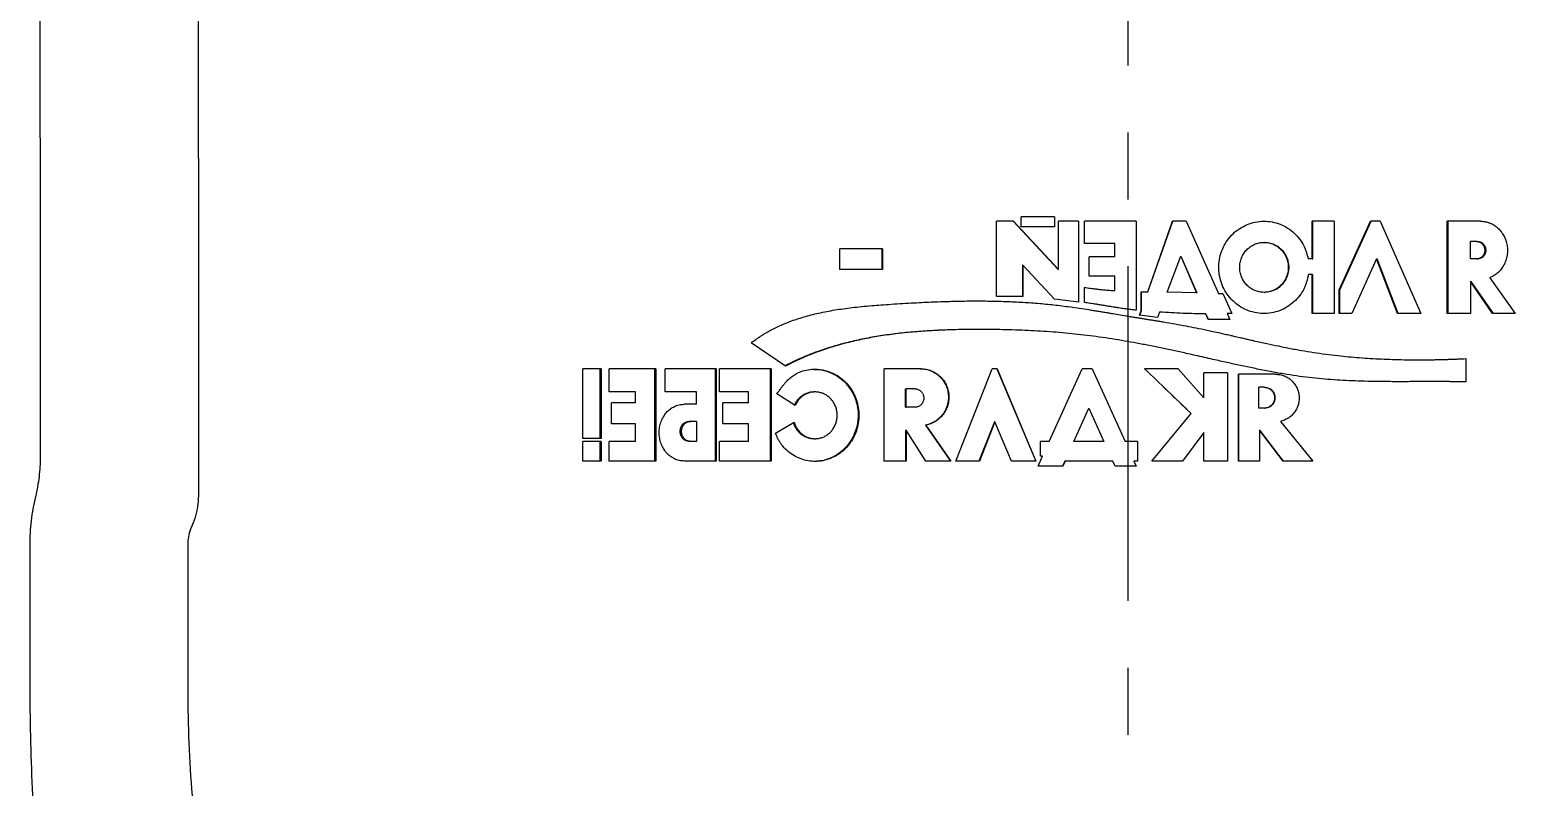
# Model space of a CAD drawing. Header units: millimetres. Extents: x 8 to 862, y 8 to 585.
# Drawn here: x 75.7 to 132.1, y 212.4 to 241.1 of the extents above; entities that cross this region are included whole.
import ezdxf

# ---------------------------------------------------------------- set-up
doc = ezdxf.new("R2010")
doc.units = ezdxf.units.MM
doc.linetypes.add('CENTERX2', pattern=[20.32, 12.7, -2.54, 2.54, -2.54])
doc.layers.add('CENTERLINE', color=4, linetype='CENTERX2')
doc.layers.add('OUTLINE', color=7, linetype='Continuous', lineweight=25)

msp = doc.modelspace()

# ---------------------------------------------------------------- linework, layer by layer
at = {"layer": 'CENTERLINE'}
msp.add_line((117.35918, 158.46862), (117.35918, 432.05254), dxfattribs=at)
at = {"layer": 'OUTLINE'}
for p, q in [((82.08424, 234.03726), (82.08421, 223.35935)), ((114.57328, 234.00173), (113.29901, 234.00173)), ((113.29901, 233.62423), (113.29901, 234.00173)), ((114.56552, 234.00173), (114.56552, 233.62423)), ((114.57328, 234.00173), (114.57328, 233.62423)), ((113.01116, 233.83726), (112.37278, 233.83726)), ((112.37278, 230.97868), (112.37278, 233.83726)), ((112.99904, 233.83726), (114.70738, 232.00238)), ((113.01116, 233.83726), (114.71475, 232.00238)), ((114.57328, 233.62423), (113.29901, 233.62423)), ((115.48389, 233.83726), (114.71475, 233.83726)), ((114.71475, 232.00238), (114.71475, 233.83726)), ((115.47866, 233.83726), (115.47866, 230.76917)), ((115.48389, 233.83726), (115.48389, 230.76917)), ((117.67134, 233.83726), (115.70435, 233.83726)), ((115.70435, 232.98764), (115.70435, 233.83726)), ((117.67134, 233.83726), (117.67134, 230.45968)), ((118.11091, 231.15526), (119.05298, 233.83726)), ((118.113, 231.15526), (119.0577, 233.83726)), ((119.57123, 233.83726), (119.05298, 233.83726)), ((119.57123, 233.83726), (120.78818, 231.09752)), ((125.18141, 233.83726), (124.34876, 233.83726)), ((124.34876, 232.40822), (124.34876, 233.83726)), ((124.36824, 232.40822), (124.36824, 233.83726)), ((125.18141, 233.83726), (125.18141, 230.33726)), ((125.37829, 231.23972), (126.56568, 233.83726)), ((125.40064, 231.23972), (126.59134, 233.83726)), ((126.93294, 233.83726), (126.56568, 233.83726)), ((126.93294, 233.83726), (128.47793, 230.33726)), ((130.7399, 233.83726), (129.47349, 233.83726)), ((129.47349, 230.33726), (129.47349, 233.83726)), ((129.50726, 230.33726), (129.50726, 233.83726)), ((116.86019, 232.98764), (115.70435, 232.98764)), ((116.86019, 232.48201), (116.86019, 232.98764)), ((122.5361, 233.03726), (122.52172, 233.03726)), ((130.35146, 232.4057), (130.35146, 233.06839)), ((130.59285, 233.06839), (130.35146, 233.06839)), ((130.59285, 233.06839), (130.62973, 233.06839)), ((108.04194, 232.79298), (106.42713, 232.79298)), ((106.42713, 232.00343), (106.42713, 232.79298)), ((108.01598, 232.79298), (108.01598, 232.00343)), ((108.04194, 232.79298), (108.04194, 232.00343)), ((116.86019, 232.48201), (115.88821, 232.48201)), ((115.88821, 231.75112), (115.88821, 232.48201)), ((118.84207, 231.14293), (119.36285, 232.51583)), ((119.36285, 232.51583), (119.96138, 231.12508)), ((119.36285, 232.51583), (119.36844, 232.51583)), ((119.36844, 232.51583), (119.96863, 231.12508)), ((124.34876, 232.40822), (124.19905, 232.40822)), ((124.34876, 232.40822), (124.36824, 232.40822)), ((126.79295, 232.40822), (125.84864, 230.33726)), ((127.58991, 230.33726), (126.79295, 232.40822)), ((126.79295, 232.40822), (126.81925, 232.40822)), ((127.61843, 230.33726), (126.81925, 232.40822)), ((130.59285, 232.4057), (130.35146, 232.4057)), ((130.59285, 232.4057), (130.62973, 232.4057)), ((108.04194, 232.00343), (106.42713, 232.00343)), ((113.3546, 232.17707), (113.3546, 230.97868)), ((113.36573, 232.17707), (113.3546, 232.17707)), ((113.36573, 232.17707), (113.36573, 230.97868)), ((114.57328, 230.87711), (113.36573, 232.17707)), ((114.71475, 232.00238), (114.70738, 232.00238)), ((116.86003, 231.75112), (115.88821, 231.75112)), ((116.86003, 231.20461), (116.86003, 231.75112)), ((124.34876, 231.82187), (124.20822, 231.82187)), ((124.34876, 230.33726), (124.34876, 231.82187)), ((124.34876, 231.82187), (124.36824, 231.82187)), ((124.36824, 230.33726), (124.36824, 231.82187)), ((115.70435, 230.75316), (115.70435, 231.32736)), ((116.86003, 231.20461), (116.85863, 231.20461)), ((125.37829, 230.33726), (125.37829, 231.23972)), ((125.37829, 231.23972), (125.40064, 231.23972)), ((125.40064, 230.33726), (125.40064, 231.23972)), ((131.18766, 230.33726), (130.35146, 231.54737)), ((130.35146, 231.54737), (130.35146, 230.33726)), ((130.35146, 231.54737), (130.38767, 231.54737)), ((131.2262, 230.33726), (130.38767, 231.54737)), ((131.08996, 231.69191), (132.05734, 230.33726)), ((113.36573, 230.97868), (112.37278, 230.97868)), ((115.48389, 230.76917), (114.57328, 230.87711)), ((117.86424, 231.16132), (118.11091, 231.15526)), ((117.86424, 230.45333), (117.86424, 231.16132)), ((117.86564, 230.45333), (117.86564, 231.16132)), ((118.11091, 231.15526), (118.113, 231.15526)), ((119.96138, 231.12508), (118.84207, 231.14293)), ((119.96138, 231.12508), (119.96863, 231.12508)), ((120.78818, 231.09752), (120.95202, 231.08938)), ((120.95202, 231.08938), (121.30446, 230.33726)), ((122.52167, 231.13726), (122.53606, 231.13726)), ((117.80118, 230.27389), (117.86424, 230.45333)), ((118.47799, 230.18363), (117.80118, 230.27389)), ((117.80118, 230.27389), (117.80241, 230.27389)), ((117.80241, 230.27389), (117.86564, 230.45333)), ((118.48111, 230.18363), (117.80241, 230.27389)), ((117.86424, 230.45333), (117.86564, 230.45333)), ((118.55747, 230.39302), (118.47799, 230.18363)), ((118.55747, 230.39302), (118.56081, 230.39302)), ((120.4011, 230.10227), (120.30666, 230.32204)), ((120.30666, 230.32204), (120.31487, 230.32204)), ((120.40958, 230.10227), (120.31487, 230.32204)), ((121.22934, 230.10227), (120.4011, 230.10227)), ((121.30446, 230.33726), (121.1278, 230.33145)), ((121.1278, 230.33145), (121.22934, 230.10227)), ((125.18141, 230.33726), (124.34876, 230.33726)), ((125.84864, 230.33726), (125.37829, 230.33726)), ((128.47793, 230.33726), (127.58991, 230.33726)), ((130.35146, 230.33726), (129.47349, 230.33726)), ((132.05734, 230.33726), (131.18766, 230.33726)), ((111.74593, 229.73158), (111.73029, 229.73158)), ((104.36068, 228.34169), (103.05444, 229.22722)), ((128.38324, 228.57891), (128.41396, 228.57891)), ((130.1801, 228.62343), (130.1801, 227.73975)), ((97.3683, 228.23726), (96.67116, 228.23726)), ((96.67116, 225.59533), (96.67116, 228.23726)), ((97.31259, 228.23726), (97.31259, 225.59533)), ((97.3683, 228.23726), (97.3683, 225.59533)), ((99.43457, 228.23726), (97.67136, 228.23726)), ((97.67136, 227.36776), (97.67136, 228.23726)), ((99.38461, 228.23726), (99.38461, 224.73726)), ((99.43457, 228.23726), (99.43457, 224.73726)), ((101.73371, 228.23726), (99.79478, 228.23726)), ((99.79478, 227.36776), (99.79478, 228.23726)), ((101.69016, 228.23726), (101.69016, 224.73726)), ((101.73371, 228.23726), (101.73371, 224.73726)), ((103.81237, 228.23726), (101.85208, 228.23726)), ((101.85208, 227.36776), (101.85208, 228.23726)), ((103.77461, 228.23726), (103.77461, 224.73726)), ((103.81237, 228.23726), (103.81237, 224.73726)), ((109.50914, 228.23726), (108.11037, 228.23726)), ((108.11037, 224.73726), (108.11037, 228.23726)), ((110.82134, 224.73726), (112.20482, 228.23726)), ((112.3889, 228.23726), (112.20482, 228.23726)), ((112.37505, 228.23726), (113.85425, 224.73726)), ((112.3889, 228.23726), (113.86399, 224.73726)), ((114.36951, 225.47994), (115.613, 228.23726)), ((116.00318, 228.23726), (115.613, 228.23726)), ((115.9994, 228.23726), (117.2464, 225.47994)), ((116.00318, 228.23726), (117.24671, 225.47994)), ((119.26555, 228.23726), (117.99057, 228.23726)), ((119.26555, 228.23726), (120.23302, 227.13901)), ((121.13314, 228.0791), (120.23302, 228.0791)), ((120.23302, 227.13901), (120.23302, 228.0791)), ((120.24103, 227.13901), (120.24103, 228.0791)), ((121.13314, 228.0791), (121.13314, 224.73726)), ((122.96193, 228.03144), (121.55653, 228.03144)), ((121.55653, 224.73726), (121.55653, 228.03144)), ((121.56823, 224.73726), (121.56823, 228.03144)), ((98.66854, 227.36776), (97.67136, 227.36776)), ((98.66854, 226.95141), (98.66854, 227.36776)), ((100.98115, 227.36776), (99.79478, 227.36776)), ((100.98115, 226.89072), (100.98115, 227.36776)), ((102.95067, 227.36776), (101.85208, 227.36776)), ((102.95067, 226.95141), (102.95067, 227.36776)), ((104.72628, 226.84723), (104.03399, 227.29176)), ((105.48179, 227.35828), (105.44869, 227.35828)), ((108.91639, 226.78231), (108.91639, 227.48026)), ((108.91639, 227.48026), (108.93986, 227.48026)), ((108.93986, 226.78231), (108.93986, 227.48026)), ((109.26371, 227.48026), (108.93986, 227.48026)), ((122.32042, 226.74092), (122.32042, 227.5371)), ((122.52744, 227.5371), (122.32042, 227.5371)), ((122.52744, 227.5371), (122.54184, 227.5371)), ((98.66854, 226.95141), (97.75832, 226.95141)), ((97.75832, 226.14825), (97.75832, 226.95141)), ((100.98115, 226.89072), (100.50868, 226.89072)), ((102.95067, 226.95141), (101.9766, 226.95141)), ((101.9766, 226.14825), (101.9766, 226.95141)), ((108.91639, 226.78231), (108.93986, 226.78231)), ((109.34176, 226.78231), (108.93986, 226.78231)), ((115.30007, 225.47994), (115.8709, 226.74092)), ((115.30579, 225.47994), (115.87504, 226.74092)), ((115.87504, 226.74092), (115.8709, 226.74092)), ((115.87504, 226.74092), (116.44356, 225.47994)), ((120.23302, 227.13901), (120.24103, 227.13901)), ((122.52744, 226.74092), (122.32042, 226.74092)), ((122.52744, 226.74092), (122.54184, 226.74092)), ((98.66854, 226.14825), (97.75832, 226.14825)), ((98.66854, 225.47994), (98.66854, 226.14825)), ((100.74984, 226.24152), (100.70354, 226.24152)), ((100.98115, 226.24152), (100.74984, 226.24152)), ((100.98115, 226.24152), (100.98115, 225.47994)), ((102.95067, 226.14825), (101.9766, 226.14825)), ((102.95067, 225.47994), (102.95067, 226.14825)), ((103.97354, 225.78778), (104.68475, 226.21071)), ((109.66711, 226.10235), (110.62068, 224.73726)), ((109.66711, 226.10235), (109.68849, 226.10235)), ((109.68849, 226.10235), (110.63941, 224.73726)), ((112.29648, 226.22835), (111.70079, 224.73726)), ((112.31055, 226.22835), (111.71652, 224.73726)), ((112.31055, 226.22835), (112.29648, 226.22835)), ((112.9379, 224.73726), (112.31055, 226.22835)), ((118.26025, 224.73726), (119.7495, 226.54078)), ((118.26277, 224.73726), (119.75617, 226.54078)), ((119.7495, 226.54078), (119.75617, 226.54078)), ((123.14677, 226.24152), (124.37819, 224.73726)), ((97.3683, 225.59533), (96.67116, 225.59533)), ((105.44808, 225.58455), (105.48119, 225.58455)), ((108.91639, 225.90261), (108.91639, 224.73726)), ((108.91639, 225.90261), (108.93986, 225.90261)), ((108.93986, 225.90261), (108.93986, 224.73726)), ((109.68849, 224.73726), (108.93986, 225.90261)), ((120.23302, 225.81902), (119.43298, 224.73726)), ((120.23302, 224.73726), (120.23302, 225.81902)), ((120.23302, 225.81902), (120.24103, 225.81902)), ((120.24103, 224.73726), (120.24103, 225.81902)), ((122.34499, 225.90261), (122.34499, 224.73726)), ((123.24461, 224.73726), (122.34499, 225.90261)), ((122.34499, 225.90261), (122.35889, 225.90261)), ((123.26102, 224.73726), (122.35889, 225.90261)), ((97.3683, 225.47994), (96.67116, 225.47994)), ((96.67116, 224.73726), (96.67116, 225.47994)), ((97.31259, 225.47994), (97.31259, 224.73726)), ((97.3683, 225.47994), (97.3683, 224.73726)), ((98.66854, 225.47994), (97.67136, 225.47994)), ((97.67136, 224.73726), (97.67136, 225.47994)), ((100.74984, 225.47994), (100.70354, 225.47994)), ((100.98115, 225.47994), (100.74984, 225.47994)), ((102.95067, 225.47994), (101.85208, 225.47994)), ((101.85208, 224.73726), (101.85208, 225.47994)), ((114.36951, 225.47994), (114.03365, 225.47994)), ((114.03365, 224.9218), (114.03365, 225.47994)), ((115.30579, 225.47994), (115.30007, 225.47994)), ((116.44356, 225.47994), (115.30579, 225.47994)), ((117.72493, 225.47994), (117.24671, 225.47994)), ((117.72493, 225.47994), (117.72493, 224.73726)), ((97.3683, 224.73726), (96.67116, 224.73726)), ((99.43457, 224.73726), (97.67136, 224.73726)), ((101.73371, 224.73726), (100.50868, 224.73726)), ((103.81237, 224.73726), (101.85208, 224.73726)), ((108.93986, 224.73726), (108.11037, 224.73726)), ((110.63941, 224.73726), (109.68849, 224.73726)), ((111.71652, 224.73726), (110.82134, 224.73726)), ((113.86399, 224.73726), (112.9379, 224.73726)), ((113.94788, 224.54337), (114.11819, 224.9218)), ((114.88332, 224.54337), (113.94788, 224.54337)), ((114.11819, 224.9218), (114.03365, 224.9218)), ((114.9641, 224.73726), (114.87642, 224.54337)), ((114.97076, 224.73726), (114.88332, 224.54337)), ((114.97076, 224.73726), (114.9641, 224.73726)), ((116.77851, 224.73726), (114.97076, 224.73726)), ((116.86597, 224.54337), (116.77851, 224.73726)), ((117.6692, 224.54337), (116.86597, 224.54337)), ((117.58174, 224.73726), (117.6692, 224.54337)), ((117.72493, 224.73726), (117.58174, 224.73726)), ((119.43298, 224.73726), (118.26025, 224.73726)), ((121.13314, 224.73726), (120.23302, 224.73726)), ((122.34499, 224.73726), (121.55653, 224.73726)), ((124.37819, 224.73726), (123.24461, 224.73726)), ((81.68419, 216.03726), (81.6842, 221.53726))]:
    msp.add_line(p, q, dxfattribs=at)
at = {"layer": 'OUTLINE', "flags": 128}
msp.add_lwpolyline([(82.08425, 236.23726), (82.08425, 235.63636), (82.08425, 235.03547), (82.08424, 234.03726)], dxfattribs=at)
at = {"layer": 'OUTLINE'}
for centre, start_param, end_param in [((9336.83252, 306.46034), 1.57016922, 1.57315612), ((9336.43252, 306.46034), 1.57325347, 1.57341261)]:
    msp.add_ellipse(centre, major_axis=(0, 34561.72333), ratio=0.26794919, start_param=start_param, end_param=end_param, dxfattribs=at)
for points, knots in [([(82.08425, 236.23726), (82.0843, 247.99557), (82.08441, 271.51222), (82.08448, 302.5513), (82.08444, 321.83202), (82.08443, 329.35441)], [0, 0, 0, 0, 0.37882375, 0.75764788, 1, 1, 1, 1]), ([(124.20822, 231.82187), (124.19778, 231.77685), (124.17787, 231.69102), (124.14513, 231.56449), (124.10709, 231.44225), (124.05979, 231.32326), (123.97391, 231.15129), (123.82597, 230.94112), (123.59666, 230.71537), (123.33113, 230.53404), (123.03595, 230.40771), (122.72357, 230.33884), (122.40305, 230.33146), (122.08565, 230.3839), (121.78361, 230.49667), (121.5064, 230.66322), (121.26612, 230.87949), (121.0679, 231.13588), (120.92123, 231.42502), (120.82787, 231.73636), (120.7941, 232.05935), (120.81773, 232.38281), (120.90097, 232.69632), (121.03845, 232.99048), (121.22876, 233.25345), (121.46187, 233.47713), (121.73306, 233.6524), (122.03126, 233.77518), (122.34708, 233.83818), (122.66779, 233.84145), (122.98202, 233.78308), (123.28086, 233.66686), (123.55188, 233.49478), (123.7886, 233.27676), (123.94344, 233.07136), (124.03498, 232.90187), (124.08601, 232.78442), (124.12795, 232.6634), (124.16462, 232.53802), (124.18721, 232.45286), (124.19905, 232.40822)], [0, 0, 0, 0, 0.01343048, 0.02560895, 0.03798417, 0.05063705, 0.06283254, 0.09393784, 0.12514067, 0.15659658, 0.18768392, 0.21887109, 0.24998985, 0.28121373, 0.31256968, 0.34372071, 0.37505831, 0.40621677, 0.43748464, 0.46876192, 0.5001011, 0.53125682, 0.56241146, 0.5937927, 0.62508245, 0.65630755, 0.68735935, 0.71875757, 0.75002992, 0.78112667, 0.81230287, 0.84333191, 0.8747437, 0.9059262, 0.93714508, 0.94933789, 0.96202208, 0.97438757, 0.98657264, 1, 1, 1, 1]), ([(130.7399, 233.83726), (130.79979, 233.83399), (130.91913, 233.82747), (131.09215, 233.77529), (131.25417, 233.69426), (131.40017, 233.58269), (131.52641, 233.44594), (131.62815, 233.28699), (131.70355, 233.1115), (131.74916, 232.92426), (131.76498, 232.73121), (131.74915, 232.53822), (131.70353, 232.35088), (131.62808, 232.17546), (131.52633, 232.01637), (131.40009, 231.88021), (131.25459, 231.76714), (131.14496, 231.71705), (131.08996, 231.69191)], [0, 0, 0, 0, 0.06272671, 0.12499346, 0.18747861, 0.24999494, 0.31248003, 0.37499715, 0.43746611, 0.49999893, 0.56245111, 0.62500062, 0.68747015, 0.75000266, 0.81248814, 0.87500418, 0.93728504, 1, 1, 1, 1]), ([(122.52167, 231.13726), (122.58191, 231.14089), (122.7036, 231.14824), (122.87848, 231.20726), (123.04008, 231.29537), (123.17978, 231.41478), (123.29352, 231.55948), (123.37681, 231.7248), (123.42942, 231.90286), (123.4468, 232.08726), (123.42943, 232.27166), (123.3768, 232.44973), (123.29351, 232.61503), (123.17978, 232.75977), (123.04008, 232.87902), (122.87848, 232.96772), (122.7036, 233.02456), (122.52169, 233.04355), (122.33965, 233.02456), (122.16437, 232.96772), (122.00218, 232.87902), (121.8618, 232.75977), (121.74739, 232.61503), (121.66353, 232.44972), (121.61053, 232.27165), (121.59302, 232.08725), (121.61052, 231.90286), (121.66353, 231.72478), (121.74739, 231.55948), (121.8618, 231.41477), (122.00218, 231.29537), (122.16437, 231.20726), (122.33965, 231.14824), (122.4614, 231.14089), (122.52167, 231.13726)], [0, 0, 0, 0, 0.03091809, 0.06245572, 0.09393804, 0.12501404, 0.15597455, 0.18745957, 0.21889239, 0.2499998, 0.28111161, 0.3125408, 0.34402925, 0.37498617, 0.40606176, 0.43754438, 0.46908201, 0.5000001, 0.53091799, 0.56245558, 0.59393824, 0.62501405, 0.65597439, 0.68745948, 0.71889286, 0.75000028, 0.78111147, 0.81254061, 0.84402969, 0.87498595, 0.90606217, 0.93754453, 0.96908211, 1, 1, 1, 1]), ([(122.5361, 233.03725), (122.59649, 233.03362), (122.71849, 233.02628), (122.89383, 232.96727), (123.05587, 232.87917), (123.19597, 232.75978), (123.31002, 232.61508), (123.39356, 232.44976), (123.44634, 232.27168), (123.46376, 232.08726), (123.44633, 231.90285), (123.39357, 231.72477), (123.31003, 231.55944), (123.19597, 231.41474), (123.05588, 231.29534), (122.89383, 231.20725), (122.71848, 231.14824), (122.59646, 231.14089), (122.53606, 231.13726)], [0, 0, 0, 0, 0.061906418, 0.125055614, 0.188070479, 0.250239379, 0.3121359, 0.375064371, 0.43785163, 0.499992514, 0.562124607, 0.624919122, 0.687840824, 0.749744396, 0.811914107, 0.874928369, 0.938077565, 1, 1, 1, 1]), ([(130.59285, 233.06839), (130.63321, 233.06329), (130.71373, 233.05312), (130.81616, 232.97679), (130.88414, 232.86719), (130.90829, 232.73707), (130.88426, 232.60685), (130.81606, 232.49726), (130.71368, 232.42072), (130.63312, 232.41071), (130.59285, 232.4057)], [0, 0, 0, 0, 0.12533617, 0.24996579, 0.37503584, 0.49995987, 0.62485945, 0.74998786, 0.87500957, 1, 1, 1, 1]), ([(130.62973, 233.06839), (130.67021, 233.0633), (130.7509, 233.05314), (130.85362, 232.97684), (130.92182, 232.86724), (130.94605, 232.73707), (130.92194, 232.6068), (130.85351, 232.49721), (130.75086, 232.42071), (130.67011, 232.4107), (130.62973, 232.4057)], [0, 0, 0, 0, 0.12549741, 0.25019378, 0.37519661, 0.49995976, 0.62469819, 0.74976014, 0.87484938, 1, 1, 1, 1]), ([(115.69974, 231.32736), (115.77802, 231.31667), (115.92045, 231.29723), (116.11311, 231.27236), (116.2868, 231.25154), (116.46091, 231.23423), (116.65458, 231.21804), (116.78893, 231.2092), (116.85863, 231.20461)], [0, 0, 0, 0, 0.20343729, 0.37009967, 0.49999747, 0.65363831, 0.82029206, 1, 1, 1, 1]), ([(115.70435, 231.32736), (115.78241, 231.31667), (115.92444, 231.29723), (116.11656, 231.27236), (116.28978, 231.25155), (116.4634, 231.23423), (116.65653, 231.21804), (116.79051, 231.2092), (116.86003, 231.20461)], [0, 0, 0, 0, 0.20343455, 0.37009844, 0.50000466, 0.65363923, 0.82029077, 1, 1, 1, 1]), ([(103.05444, 229.22722), (103.11221, 229.26742), (103.21308, 229.33762), (103.34822, 229.42975), (103.45727, 229.50148), (103.55261, 229.56179), (103.64331, 229.61671), (103.73091, 229.66736), (103.81779, 229.71507), (103.97216, 229.79525), (104.20611, 229.90447), (104.58747, 230.05773), (105.05854, 230.21456), (105.63068, 230.3601), (106.13371, 230.45543), (106.5602, 230.51984), (106.89765, 230.56317), (107.25742, 230.60225), (107.62066, 230.63499), (107.99449, 230.66414), (108.38462, 230.69131), (108.80553, 230.7178), (109.34174, 230.74849), (109.96105, 230.77827), (110.65348, 230.80179), (111.30945, 230.81336), (111.96661, 230.81344), (112.62416, 230.80012), (113.285, 230.77128), (113.92372, 230.72701), (114.44355, 230.67708), (114.85703, 230.62821), (115.17684, 230.58615), (115.5179, 230.53735), (115.80735, 230.49277), (116.04326, 230.45513), (116.22073, 230.42631), (116.39556, 230.39751), (116.56587, 230.36911), (116.75682, 230.33716), (116.99641, 230.29693), (117.20214, 230.26238), (117.34382, 230.2385), (117.41064, 230.22731), (117.4906, 230.21421), (117.59229, 230.19763), (117.71728, 230.17739), (117.85731, 230.15479), (118.00472, 230.13105), (118.15142, 230.10744), (118.2926, 230.0848), (118.43001, 230.06263), (118.56556, 230.04049), (118.80568, 230.001), (119.13837, 229.9444), (119.55205, 229.86917), (119.95632, 229.78997), (120.2972, 229.71837), (120.5966, 229.65345), (120.78796, 229.61097), (120.93654, 229.57771), (121.03179, 229.55628), (121.13144, 229.53377), (121.24418, 229.50822), (121.39991, 229.47276), (121.58359, 229.43096), (121.77145, 229.38816), (121.91866, 229.35461), (122.02529, 229.3303), (122.09337, 229.31477), (122.28949, 229.27019), (122.60956, 229.19926), (123.05195, 229.10498), (123.48912, 229.01663), (123.93357, 228.9338), (124.39974, 228.85772), (124.86318, 228.79191), (125.44278, 228.72186), (126.14659, 228.65641), (126.98149, 228.60559), (127.74284, 228.58229), (128.42543, 228.57729), (128.88198, 228.58166), (129.20277, 228.5883), (129.396, 228.59329), (129.61642, 228.60074), (129.88162, 228.61087), (130.07487, 228.619), (130.1801, 228.62343)], [0, 0, 0, 0, 0.00792432, 0.01383772, 0.01839465, 0.02260778, 0.02653295, 0.03033184, 0.03400594, 0.03770365, 0.04994736, 0.0631206, 0.08404444, 0.10579689, 0.12933124, 0.14121887, 0.15380526, 0.16709529, 0.18127539, 0.19405308, 0.20835718, 0.22418855, 0.24019151, 0.26693674, 0.29154893, 0.31514439, 0.33765837, 0.36216918, 0.38561836, 0.40835802, 0.43045814, 0.44122084, 0.45265138, 0.46475156, 0.47783027, 0.48375372, 0.49011609, 0.49691736, 0.50255976, 0.50844055, 0.51746142, 0.52833767, 0.53057343, 0.53270522, 0.53552536, 0.53916947, 0.54363751, 0.54895909, 0.55421961, 0.55947993, 0.5647271, 0.56939363, 0.57425317, 0.57930571, 0.59522772, 0.61008846, 0.62398085, 0.63902558, 0.64715033, 0.65660126, 0.6599094, 0.66337912, 0.66701039, 0.67080321, 0.67571102, 0.68405409, 0.69091567, 0.69629576, 0.70019433, 0.70261131, 0.70376592, 0.72171378, 0.73772151, 0.75230077, 0.76965967, 0.7864244, 0.80331215, 0.82034788, 0.84983048, 0.88039409, 0.91212381, 0.9339833, 0.95630872, 0.96318708, 0.9700107, 0.97805354, 0.98804991, 1, 1, 1, 1]), ([(117.67134, 230.45968), (117.602, 230.46711), (117.46802, 230.48148), (117.26592, 230.50811), (117.09754, 230.53323), (116.98077, 230.5516), (116.91, 230.56309), (116.83933, 230.57467), (116.73255, 230.59213), (116.59174, 230.6152), (116.44008, 230.64005), (116.29329, 230.66369), (116.16125, 230.6846), (116.03658, 230.70398), (115.91929, 230.72182), (115.80938, 230.73815), (115.73853, 230.74827), (115.70435, 230.75316)], [0, 0, 0, 0, 0.10514775, 0.20317652, 0.30733987, 0.36184101, 0.38142403, 0.41544968, 0.46983822, 0.54459044, 0.63063388, 0.70163498, 0.76885895, 0.83230727, 0.89197933, 0.9478767, 1, 1, 1, 1]), ([(117.67221, 230.45968), (117.60261, 230.46695), (117.50181, 230.47749), (117.40134, 230.49088), (117.37024, 230.49503)], [0, 0, 0, 0, 0.69040594, 1, 1, 1, 1]), ([(120.30666, 230.32204), (120.0176, 230.32635), (119.43455, 230.33503), (118.85148, 230.37358), (118.55747, 230.39302)], [0, 0, 0, 0, 0.49577402, 1, 1, 1, 1]), ([(120.31487, 230.32204), (120.02501, 230.32635), (119.44034, 230.33503), (118.85564, 230.37358), (118.56081, 230.39302)], [0, 0, 0, 0, 0.49577584, 1, 1, 1, 1]), ([(111.51145, 229.7309), (111.50901, 229.73092), (111.19692, 229.73285), (110.65785, 229.71874), (109.90667, 229.68815), (109.24843, 229.64221), (108.60111, 229.57761), (107.96282, 229.49064), (107.34012, 229.38037), (106.74239, 229.24698), (106.16136, 229.08826), (105.71914, 228.94298), (105.40713, 228.82837), (105.22354, 228.75675), (105.04582, 228.68319), (104.86623, 228.60365), (104.69536, 228.52375), (104.51995, 228.43847), (104.40781, 228.38294), (104.34542, 228.35204)], [0, 0, 0, 0, 0.000968121, 0.124045856, 0.21552855, 0.302262709, 0.389604418, 0.478386638, 0.563682368, 0.647359016, 0.729065466, 0.811210056, 0.839341945, 0.866530945, 0.892786478, 0.919026865, 0.947952353, 0.971040258, 1, 1, 1, 1]), ([(130.1801, 227.73975), (130.08967, 227.74125), (129.92223, 227.74403), (129.69037, 227.74731), (129.49572, 227.74959), (129.31559, 227.75081), (129.151, 227.75114), (128.98556, 227.75118), (128.82296, 227.75098), (128.63538, 227.75054), (128.43589, 227.74991), (128.24203, 227.74937), (128.04518, 227.74883), (127.81677, 227.74822), (127.53689, 227.74822), (127.23287, 227.74926), (126.91098, 227.75195), (126.53219, 227.75789), (126.1021, 227.76914), (125.63595, 227.78813), (125.17367, 227.81526), (124.70602, 227.8526), (124.22932, 227.90265), (123.75055, 227.96563), (123.25598, 228.04301), (122.7373, 228.13495), (122.21093, 228.23784), (121.68883, 228.34756), (121.17621, 228.46016), (120.6166, 228.58652), (120.09785, 228.7044), (119.59078, 228.81866), (119.14052, 228.91754), (118.65189, 229.02118), (118.16888, 229.11889), (117.69155, 229.21019), (117.06081, 229.32303), (116.27886, 229.44567), (115.33395, 229.56162), (114.39271, 229.64468), (113.44256, 229.69992), (112.48309, 229.72892), (111.53352, 229.73481), (110.67452, 229.72), (109.92614, 229.68771), (109.26965, 229.64216), (108.62463, 229.5775), (107.98845, 229.49058), (107.36784, 229.38036), (106.77211, 229.24697), (106.19287, 229.08824), (105.75171, 228.94311), (105.44048, 228.82846), (105.25738, 228.75684), (105.07983, 228.68308), (104.90065, 228.60351), (104.73005, 228.52352), (104.54843, 228.43492), (104.42967, 228.37595), (104.36068, 228.34169)], [0, 0, 0, 0, 0.01084074, 0.02007198, 0.02769384, 0.03404091, 0.04149905, 0.04723713, 0.05365159, 0.06074241, 0.06939964, 0.07717613, 0.08355647, 0.09252702, 0.1039636, 0.11630447, 0.12800608, 0.14143246, 0.16028513, 0.17779292, 0.19523505, 0.21352118, 0.23156035, 0.25001009, 0.26855522, 0.28846687, 0.30975249, 0.32924312, 0.34871548, 0.36892384, 0.39382788, 0.40851617, 0.42729491, 0.44555873, 0.46453252, 0.48253264, 0.5000177, 0.53632654, 0.5712062, 0.6067574, 0.64242577, 0.67831497, 0.71510442, 0.75000968, 0.77607813, 0.80071809, 0.82551531, 0.85076022, 0.87500713, 0.8987636, 0.92200085, 0.94537698, 0.95337352, 0.96110712, 0.96858066, 0.97608236, 0.98427655, 0.99086597, 1, 1, 1, 1]), ([(128.41384, 228.57929), (128.58592, 228.57982), (128.84493, 228.58062), (129.18697, 228.58709), (129.42516, 228.59306), (129.663, 228.60113), (129.90934, 228.61058), (130.08758, 228.61807), (130.1801, 228.62195)], [0, 0, 0, 0, 0.28989567, 0.43633804, 0.57949655, 0.69443813, 0.84140591, 1, 1, 1, 1]), ([(104.03399, 227.29176), (104.06122, 227.32955), (104.10958, 227.39664), (104.17933, 227.49154), (104.24633, 227.57898), (104.31527, 227.66373), (104.40609, 227.76719), (104.51871, 227.87936), (104.6637, 227.99355), (104.84837, 228.09932), (105.08176, 228.18367), (105.35896, 228.22655), (105.64208, 228.22157), (105.91925, 228.16636), (106.18364, 228.06519), (106.42732, 227.91894), (106.64492, 227.73162), (106.8296, 227.50706), (106.97784, 227.25415), (107.08216, 226.9789), (107.14085, 226.68952), (107.1517, 226.39359), (107.11615, 226.09951), (107.03223, 225.81659), (106.90509, 225.55203), (106.7374, 225.31379), (106.53438, 225.10772), (106.30052, 224.94154), (106.04485, 224.81727), (105.77432, 224.74079), (105.49632, 224.71315), (105.21806, 224.7364), (104.94706, 224.80721), (104.69151, 224.92667), (104.45881, 225.08853), (104.29654, 225.25066), (104.19108, 225.38565), (104.12823, 225.47953), (104.0733, 225.57682), (104.02274, 225.67968), (103.99048, 225.75057), (103.97354, 225.78778)], [0, 0, 0, 0, 0.01522547, 0.02703917, 0.03850973, 0.0512848, 0.06285912, 0.08374759, 0.10365532, 0.12401403, 0.15478922, 0.18675089, 0.21833282, 0.24987678, 0.28118072, 0.31225736, 0.34332314, 0.37471437, 0.40616173, 0.43731442, 0.46849397, 0.49988095, 0.53116483, 0.56241019, 0.59371085, 0.62497867, 0.65615535, 0.6875401, 0.71892258, 0.75007985, 0.78116684, 0.8125239, 0.84393719, 0.87527698, 0.90688212, 0.93807251, 0.95059464, 0.96296052, 0.97486312, 0.98680648, 1, 1, 1, 1]), ([(105.43727, 228.21646), (105.49455, 228.21701), (105.64571, 228.21846), (105.88735, 228.16506), (106.15245, 228.06556), (106.39681, 227.91888), (106.61501, 227.7317), (106.80022, 227.50709), (106.94889, 227.2542), (107.05352, 226.9789), (107.11239, 226.68951), (107.12325, 226.39352), (107.08757, 226.09945), (107.00342, 225.81651), (106.87591, 225.55197), (106.70775, 225.31372), (106.50416, 225.10772), (106.26964, 224.94132), (106.01327, 224.81794), (105.7469, 224.73965), (105.56664, 224.72852), (105.47912, 224.72311)], [0, 0, 0, 0, 0.03320532, 0.0876225, 0.14161875, 0.19519805, 0.24874046, 0.30281354, 0.35696678, 0.41058308, 0.4642545, 0.51824064, 0.5720863, 0.62584208, 0.67973238, 0.73357905, 0.78730182, 0.84140132, 0.89552486, 0.9492696, 1, 1, 1, 1]), ([(109.48727, 228.23726), (109.55263, 228.23367), (109.68289, 228.22653), (109.87175, 228.16916), (110.04766, 228.08045), (110.20421, 227.95869), (110.33682, 227.81038), (110.43951, 227.63921), (110.51025, 227.45203), (110.54489, 227.25466), (110.54399, 227.05413), (110.50574, 226.85745), (110.4333, 226.67091), (110.32748, 226.50175), (110.19355, 226.35452), (110.03482, 226.23644), (109.85818, 226.14686), (109.73088, 226.1172), (109.66712, 226.10235)], [0, 0, 0, 0, 0.062814035, 0.12516175, 0.187712324, 0.250248474, 0.312737514, 0.375212448, 0.437632407, 0.500077193, 0.562472441, 0.624921841, 0.687351848, 0.74983225, 0.812323087, 0.87486293, 0.937325506, 1, 1, 1, 1]), ([(109.50914, 228.23726), (109.57433, 228.23367), (109.70424, 228.22653), (109.89258, 228.16915), (110.06801, 228.08043), (110.22412, 227.95866), (110.35636, 227.81034), (110.45875, 227.6392), (110.52928, 227.45202), (110.56383, 227.2547), (110.56294, 227.05417), (110.52481, 226.85751), (110.45257, 226.67096), (110.34707, 226.50181), (110.21351, 226.35456), (110.05523, 226.23647), (109.87907, 226.14688), (109.75209, 226.11721), (109.68849, 226.10235)], [0, 0, 0, 0, 0.06271981, 0.12499292, 0.18747817, 0.24999406, 0.3124803, 0.37499622, 0.4374582, 0.49999696, 0.56245085, 0.62499952, 0.687475, 0.75000056, 0.81248543, 0.875002, 0.93740133, 1, 1, 1, 1]), ([(119.7495, 226.54078), (119.45658, 226.82353), (118.87072, 227.38902), (118.28395, 227.95451), (117.99057, 228.23726)], [0, 0, 0, 0, 0.50000102, 1, 1, 1, 1]), ([(119.75617, 226.54078), (119.46242, 226.82353), (118.87493, 227.38902), (118.28653, 227.95451), (117.99232, 228.23726)], [0, 0, 0, 0, 0.50000086, 1, 1, 1, 1]), ([(122.96193, 228.03144), (123.01676, 228.02848), (123.12596, 228.02259), (123.28404, 227.97554), (123.43125, 227.90267), (123.5625, 227.80259), (123.67408, 227.68051), (123.76118, 227.53943), (123.82217, 227.38482), (123.85372, 227.22142), (123.85617, 227.05482), (123.82796, 226.89076), (123.7715, 226.73433), (123.68727, 226.59148), (123.57933, 226.46595), (123.45015, 226.36371), (123.30524, 226.28437), (123.19966, 226.25582), (123.14677, 226.24152)], [0, 0, 0, 0, 0.062765033, 0.124991784, 0.187473947, 0.249993371, 0.312475829, 0.374995851, 0.437450105, 0.499995399, 0.562440138, 0.624998667, 0.687471606, 0.750000664, 0.812482781, 0.875002348, 0.937380278, 1, 1, 1, 1]), ([(104.68475, 226.21071), (104.70129, 226.16225), (104.73432, 226.0655), (104.81264, 225.93495), (104.90879, 225.81984), (105.02294, 225.72496), (105.15056, 225.65197), (105.2885, 225.60402), (105.43232, 225.58148), (105.57785, 225.58618), (105.72078, 225.61683), (105.85655, 225.67363), (105.9815, 225.75382), (106.09119, 225.85599), (106.18309, 225.97619), (106.25345, 226.11154), (106.30113, 226.25747), (106.32362, 226.40991), (106.32133, 226.5642), (106.29319, 226.7156), (106.24118, 226.85989), (106.16586, 226.99223), (106.07049, 227.10933), (105.95715, 227.20688), (105.82998, 227.2829), (105.69233, 227.33406), (105.54869, 227.35998), (105.40324, 227.35872), (105.26028, 227.33151), (105.12433, 227.27802), (104.99887, 227.20093), (104.88867, 227.1012), (104.79417, 226.98358), (104.74893, 226.89273), (104.72628, 226.84723)], [0, 0, 0, 0, 0.03141744, 0.06272502, 0.09397073, 0.12519037, 0.15641664, 0.18765883, 0.21889263, 0.25014097, 0.28137751, 0.31262817, 0.34386681, 0.37512002, 0.40635882, 0.43761238, 0.468842, 0.50010609, 0.53133136, 0.56259505, 0.59382851, 0.62508, 0.65631129, 0.68755426, 0.71878032, 0.75001726, 0.78123654, 0.81246588, 0.84367745, 0.87489693, 0.90609884, 0.93732818, 0.96861234, 1, 1, 1, 1]), ([(105.44873, 227.35496), (105.42248, 227.35549), (105.34773, 227.35698), (105.22622, 227.33062), (105.08976, 227.27801), (104.96386, 227.20049), (104.85344, 227.10098), (104.75894, 226.98342), (104.71376, 226.89276), (104.69107, 226.84723)], [0, 0, 0, 0, 0.08282147, 0.23580193, 0.388794, 0.54168354, 0.69455064, 0.84662075, 1, 1, 1, 1]), ([(109.26371, 227.48026), (109.30562, 227.47559), (109.38919, 227.46628), (109.49841, 227.39587), (109.57659, 227.29318), (109.61399, 227.16791), (109.6053, 227.0372), (109.5518, 226.91906), (109.46097, 226.82508), (109.38158, 226.79659), (109.34176, 226.78231)], [0, 0, 0, 0, 0.12534645, 0.24997451, 0.37501049, 0.49999072, 0.62496717, 0.75002076, 0.87463421, 1, 1, 1, 1]), ([(122.52744, 227.5371), (122.57906, 227.531), (122.68208, 227.51882), (122.81325, 227.42706), (122.90042, 227.29539), (122.93133, 227.13903), (122.90055, 226.98257), (122.81313, 226.85091), (122.68203, 226.75895), (122.57896, 226.74693), (122.52744, 226.74092)], [0, 0, 0, 0, 0.12526436, 0.24996958, 0.37502907, 0.49996476, 0.62488592, 0.74999172, 0.87503367, 1, 1, 1, 1]), ([(122.54184, 227.5371), (122.59361, 227.531), (122.69686, 227.51883), (122.82839, 227.42713), (122.91584, 227.29545), (122.94687, 227.13903), (122.91597, 226.98251), (122.82827, 226.85085), (122.69681, 226.75894), (122.5935, 226.74693), (122.54184, 226.74092)], [0, 0, 0, 0, 0.125425046, 0.250197178, 0.375189756, 0.499964855, 0.624725487, 0.749764127, 0.874872491, 1, 1, 1, 1]), ([(130.1801, 227.74033), (130.10122, 227.74163), (129.94511, 227.74421), (129.72449, 227.74732), (129.52913, 227.74959), (129.34801, 227.75081), (129.18236, 227.75113), (129.06663, 227.75121), (129.01419, 227.75114), (129.01038, 227.75114)], [0, 0, 0, 0, 0.20348039, 0.40274399, 0.56707745, 0.70460764, 0.86644636, 0.99029085, 1, 1, 1, 1]), ([(100.50868, 224.73726), (100.4463, 224.74126), (100.32196, 224.74923), (100.14349, 224.81352), (99.9793, 224.91249), (99.83615, 225.04787), (99.71828, 225.21169), (99.63162, 225.39926), (99.5776, 225.60242), (99.55995, 225.8138), (99.57744, 226.0254), (99.63157, 226.22851), (99.71825, 226.41626), (99.83611, 226.58007), (99.97927, 226.71548), (100.1436, 226.81448), (100.32207, 226.87897), (100.44643, 226.8868), (100.50868, 226.89072)], [0, 0, 0, 0, 0.06270711, 0.12499248, 0.18747827, 0.24999378, 0.31248018, 0.37499432, 0.4374103, 0.49999286, 0.56241149, 0.62499909, 0.68748421, 0.74999961, 0.81248514, 0.87500068, 0.93743079, 1, 1, 1, 1]), ([(100.70354, 225.47994), (100.65921, 225.48578), (100.57078, 225.49743), (100.45835, 225.58513), (100.38369, 225.71109), (100.35721, 225.86071), (100.38358, 226.01042), (100.4584, 226.13631), (100.57079, 226.22414), (100.65924, 226.23572), (100.70354, 226.24152)], [0, 0, 0, 0, 0.12544436, 0.2502005, 0.37520047, 0.49997894, 0.62472998, 0.74977818, 0.8746624, 1, 1, 1, 1]), ([(100.74984, 225.47994), (100.70562, 225.48578), (100.6174, 225.49745), (100.50527, 225.5852), (100.43086, 225.71115), (100.40447, 225.86071), (100.43075, 226.01036), (100.50532, 226.13625), (100.6174, 226.22413), (100.70565, 226.23572), (100.74984, 226.24152)], [0, 0, 0, 0, 0.12528403, 0.24997358, 0.37503998, 0.49997896, 0.62489044, 0.75000569, 0.87482291, 1, 1, 1, 1]), ([(104.64942, 226.21071), (104.66596, 226.16226), (104.69889, 226.06581), (104.77706, 225.93546), (104.87332, 225.82053), (104.98777, 225.72559), (105.11576, 225.652), (105.25409, 225.60536), (105.36662, 225.58343), (105.43154, 225.58671), (105.44803, 225.58755)], [0, 0, 0, 0, 0.13669733, 0.27216028, 0.4083188, 0.5445869, 0.68086765, 0.81724254, 0.95360196, 1, 1, 1, 1]), ([(76.07245, 224.90177), (76.0704, 224.7747), (76.06628, 224.52054), (76.03122, 224.1389), (75.97654, 223.75775), (75.92054, 223.50612), (75.89254, 223.3803)], [0, 0, 0, 0, 0.248241536, 0.496485136, 0.748244726, 1, 1, 1, 1]), ([(75.89254, 223.3803), (75.85906, 223.23003), (75.79211, 222.92948), (75.72558, 222.47003), (75.68232, 222.0056), (75.67719, 221.69337), (75.67463, 221.53726)], [0, 0, 0, 0, 0.24824088, 0.49648756, 0.74824447, 1, 1, 1, 1]), ([(81.85432, 222.31217), (81.90611, 222.44076), (82.01121, 222.70168), (82.07526, 223.05905), (82.08186, 223.28038), (82.08421, 223.35935)], [0, 0, 0, 0, 0.38464229, 0.78044298, 1, 1, 1, 1]), ([(81.6842, 221.53726), (81.68421, 221.54073), (81.6844, 221.64662), (81.70377, 221.85798), (81.76935, 222.11415), (81.83262, 222.26161), (81.85432, 222.31217)], [0, 0, 0, 0, 0.013058495, 0.397698481, 0.793486795, 1, 1, 1, 1]), ([(75.67837, 216.03726), (75.68366, 215.37445), (75.69426, 214.04882), (75.77543, 212.06008), (75.90027, 210.07186), (76.02712, 208.74879), (76.09055, 208.08726)], [0, 0, 0, 0, 0.24967355, 0.49934666, 0.74967394, 1, 1, 1, 1]), ([(82.34712, 208.08726), (82.24502, 208.74267), (82.04083, 210.0535), (81.83912, 212.03827), (81.70812, 214.0336), (81.69217, 215.36937), (81.68419, 216.03726)], [0, 0, 0, 0, 0.24913286, 0.49826684, 0.74913304, 1, 1, 1, 1])]:
    msp.add_open_spline(points, degree=3, knots=knots, dxfattribs=at)

doc.saveas('drawing.dxf')
